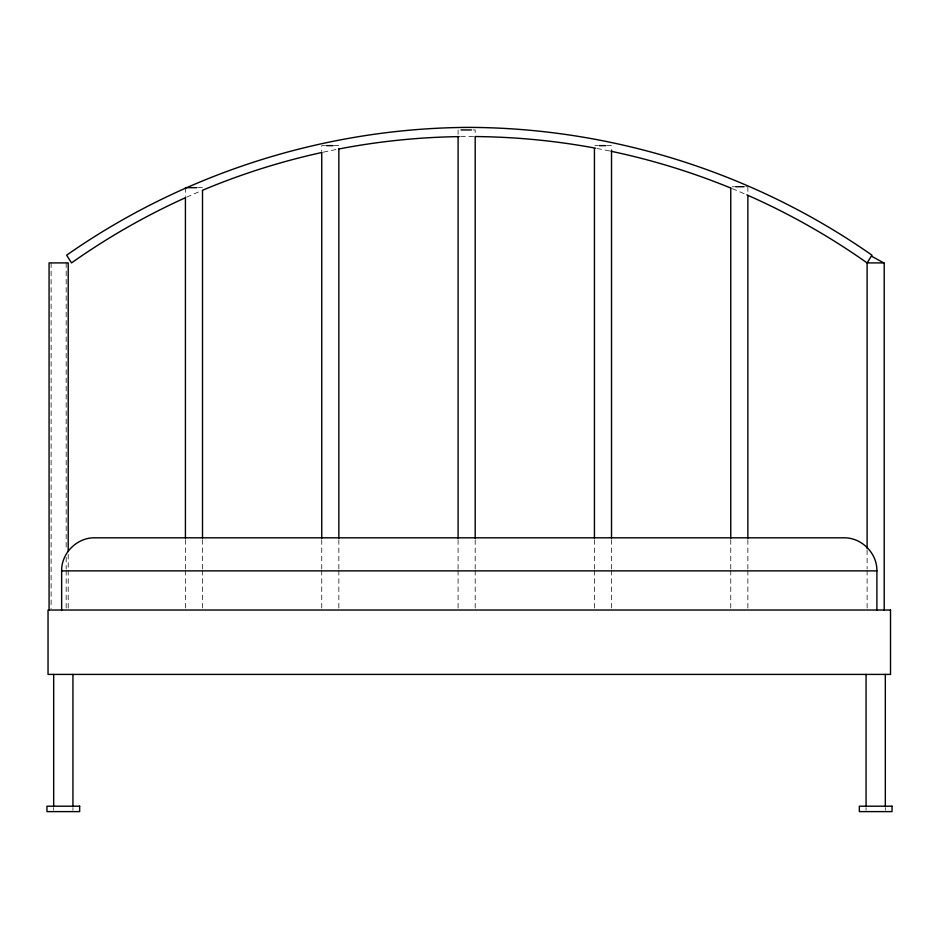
<?xml version="1.0" encoding="UTF-8"?>
<svg xmlns="http://www.w3.org/2000/svg" width="939" height="939" viewBox="0 0 939 939"><rect width="100%" height="100%" fill="white"/><g stroke="black" fill="none" stroke-linecap="round" stroke-linejoin="round"><path stroke-width="0.7" stroke-dasharray="4.7 3.52" d="M473.103 129.946L475.193 129.946L475.193 134.336M325.516 145.639L321.748 145.639L321.748 151.496M334.061 145.639L338.85 145.639M594.88 145.639L598.19 145.639M606.735 145.639L611.524 145.639L611.524 148.573M732.209 186.708L734.533 186.708M745.777 186.708L747.021 186.708M197.73 187.659L202.507 187.659M885.324 807.552L885.324 810.263M867.108 549.972L867.108 569.011M867.108 570.478L867.108 608.554M866.063 807.552L866.063 810.263M747.867 186.708L747.867 194.033M747.867 539.714L747.867 569.011M747.867 570.478L747.867 608.554M730.765 539.714L730.765 569.011M730.765 570.478L730.765 608.554M611.524 539.702L611.524 569.011M611.524 570.466L611.524 608.554M594.434 539.702L594.434 569.011M594.434 570.466L594.434 608.554M475.193 539.772L475.193 569.046M475.193 570.501L475.193 608.566M458.091 129.946L458.091 134.336M458.091 539.772L458.091 569.046M458.091 570.501L458.091 608.566M338.85 539.702L338.85 569.011M338.85 570.466L338.85 608.554M321.748 539.702L321.748 569.011M321.748 570.466L321.748 608.554M202.507 539.632L202.507 568.964M202.507 570.431L202.507 608.554M185.417 187.659L185.417 196.451M185.417 539.632L185.417 568.964M185.417 570.431L185.417 608.554M72.937 807.552L72.937 810.263M68.207 554.374L68.207 569.011M68.207 570.478L68.207 608.554M66.176 262.908L66.176 549.972M66.176 557.297L66.176 569.011M66.176 570.478L66.176 608.554M53.676 807.552L53.676 810.263M51.117 262.908L51.117 608.554M186.579 197.19A689.273 689.273 0 0 1 201.099 190.863M323.321 152.177A689.273 689.273 0 0 1 337.43 149.266M460.673 136.589A689.273 689.273 0 0 1 473.632 136.554M596.946 148.456A689.273 689.273 0 0 1 609.669 150.979M732.209 188.633A689.273 689.273 0 0 1 744.146 193.692"/><path stroke-width="1.41" d="M61.645 610.021L61.645 570.877C61.27 553.2 77.045 537.437 94.722 537.812L843.832 537.812C861.497 537.437 877.272 553.2 876.897 570.877L876.897 610.021M461.014 129.946L471.425 129.946M326.537 145.639L333.087 145.639M599.223 145.639L605.761 145.639M735.554 186.708L744.099 186.708M185.417 187.659L196.744 187.659M61.645 570.877L876.897 570.877M871.392 256.124L883.763 262.908M885.324 674.413L885.324 806.202M884.209 610.021L884.209 262.908L867.108 262.908A689.273 689.273 0 0 0 746.787 194.854M867.108 548.505L867.108 262.908L871.991 255.185C754.663 172.999 612.545 127.95 469.312 127.387C326.079 127.95 183.962 172.999 66.634 255.185L71.528 262.908A689.273 689.273 0 0 1 185.265 197.789M866.063 674.413L866.063 806.202M747.867 195.488L747.867 538.247M730.765 188.164L730.765 538.247M611.524 150.029L611.524 538.247M594.434 148.573L594.434 538.247M475.193 137.27L475.193 538.305M458.091 137.27L458.091 538.305M338.85 148.573L338.85 538.247M321.748 152.963L321.748 538.247M202.507 190.594L202.507 538.164M185.417 197.918L185.417 538.164M72.937 674.413L72.937 806.202M68.207 551.439L68.207 262.908L49.074 262.908L49.074 610.021M53.676 674.413L53.676 806.202M202.425 190.3A689.273 689.273 0 0 1 321.913 152.482M338.85 148.996A689.273 689.273 0 0 1 459.23 136.613M475.075 136.554A689.273 689.273 0 0 1 595.537 148.186M611.078 151.273A689.273 689.273 0 0 1 730.871 188.093M890.512 610.021L48.042 610.021L48.042 674.413L890.512 674.413L890.512 610.021M79.662 806.202L46.95 806.202L46.95 811.613L79.662 811.613L79.662 806.202M892.05 806.202L859.338 806.202L859.338 811.613L892.05 811.613L892.05 806.202"/></g></svg>
